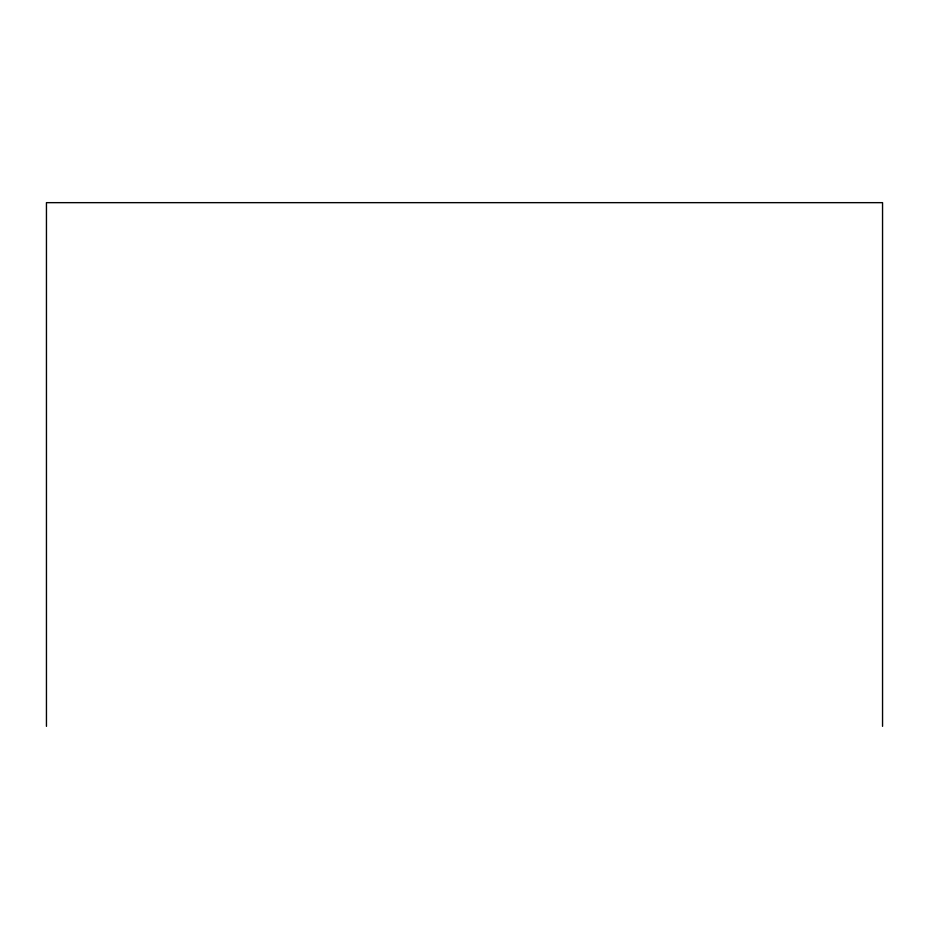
<?xml version="1.0" encoding="UTF-8"?>
<svg xmlns="http://www.w3.org/2000/svg" width="929" height="929" viewBox="0 0 929 929"><rect width="100%" height="100%" fill="white"/><g stroke="black" fill="none" stroke-linecap="round" stroke-linejoin="round"><path stroke-width="1.39" d="M882.55 726.339L882.55 202.661L46.45 202.661L46.45 726.339"/></g></svg>
